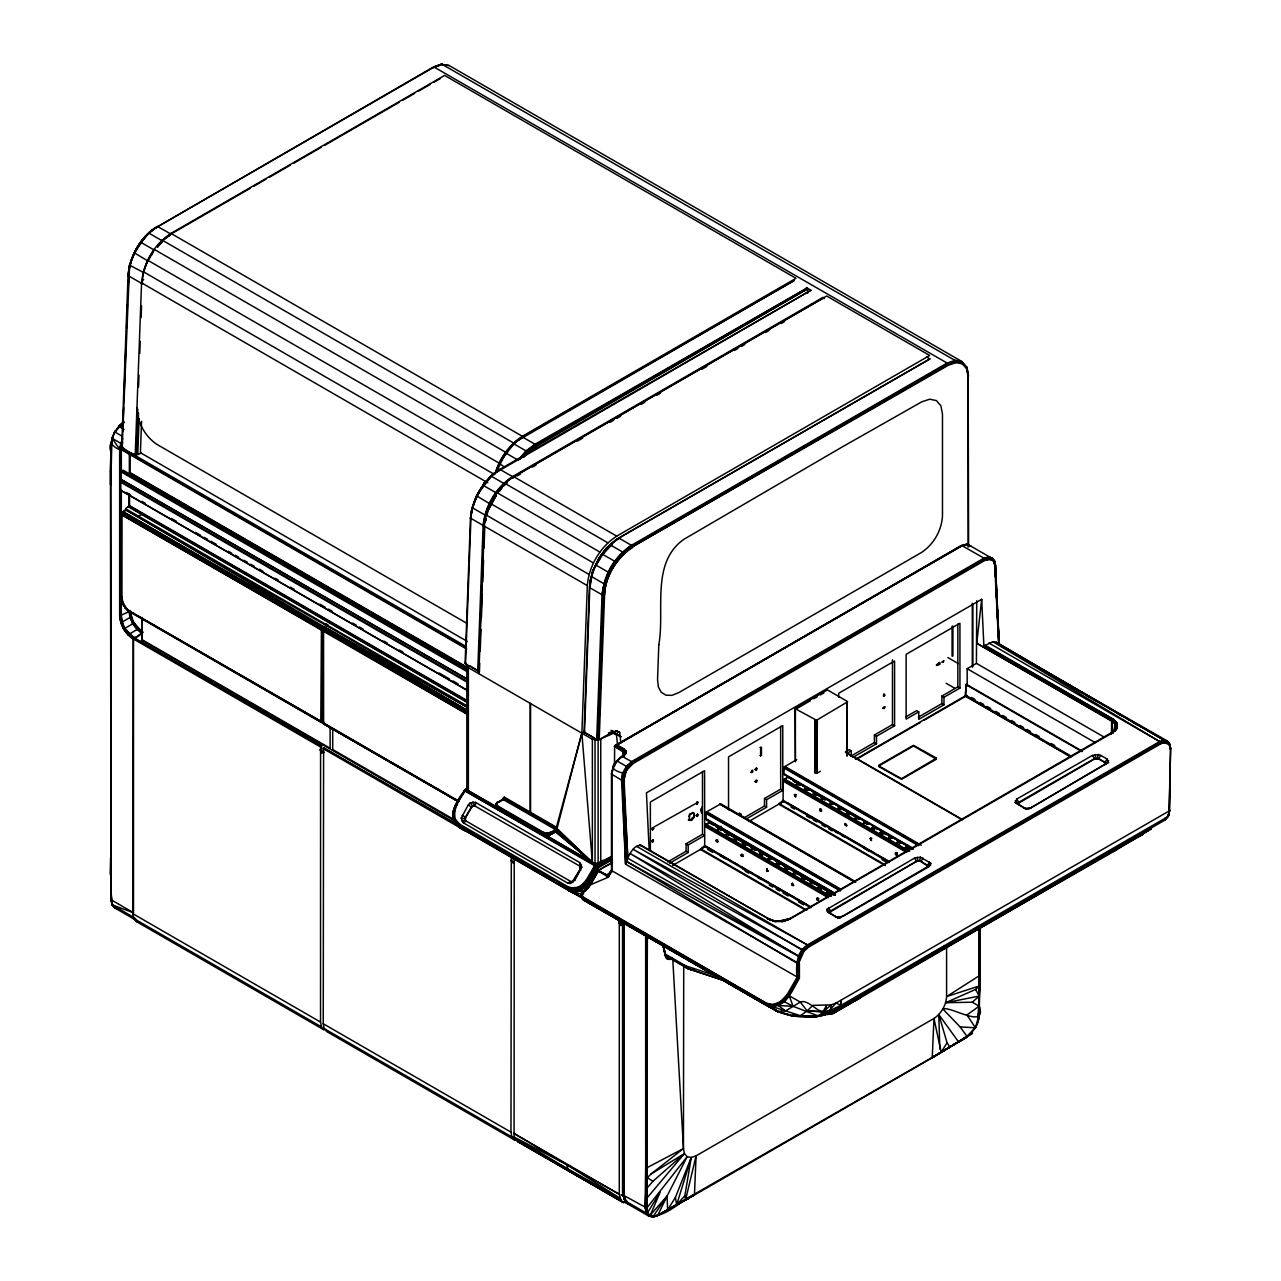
<?xml version="1.0" encoding="UTF-8"?>
<svg xmlns="http://www.w3.org/2000/svg" width="1281" height="1281" viewBox="0 0 1281 1281"><rect width="100%" height="100%" fill="white"/><g stroke="black" fill="none" stroke-linecap="round" stroke-linejoin="round"><path stroke-width="1.5" d="M111.927 439.767L110.742 484.971L110.79 450.736L112.007 438.022L114.698 431.921L121.663 435.94M110.839 448.59L112.264 437.878L110.983 443.85L110.47 471.68L110.967 899.662L112.168 904.898L114.938 908.053L137.195 920.943L134.457 917.788L112.168 904.898L110.855 891.464M122.656 438.486L119.645 449.343L119.645 615.825L130.166 611.213L133.224 622.31L138.028 628.923L142.88 632.013L133.512 639.379L133.496 912.777L112.168 904.898L111.271 899.951L110.807 459.895M134.041 613.663L129.141 611.533L125.122 607.802L121.167 597.715L121.151 513.537L125.554 509.87L467.597 707.08M142.767 632.574C136.122 627.962 130.614 619.572 130.694 611.389C128.276 621.029 140.702 627.242 141.631 633.23C131.046 646.104 120.574 625.336 121.327 615.825L121.327 490.959M121.327 471.152L121.327 449.343C113.545 450.464 108.196 435.124 111.079 451.472M466.124 709.754L123.456 511.92L121.951 512.08L121.871 601.205L125.122 607.802L129.141 611.533L321.611 722.516L323.308 721.956L324.621 723.621L323.613 723.797L457.717 801.298M141.214 452.433C137.003 459.11 120.43 447.806 122.207 445.452L122.368 441.481M467.565 706.167L125.538 508.701L128.901 505.835L128.997 493.633M129.029 506.571L129.221 493.874M129.349 452.785L129.349 472.209L466.572 666.905M129.557 506.395L129.557 494.53M133.72 918.477L321.435 1026.866L324.029 1029.908L136.314 921.519L133.72 918.477L132.808 913.673L133.16 637.794L321.499 745.798L321.771 753.1L323.757 752.251L320.314 750.266M142.223 618.803L142.223 639.779L330.114 748.264L330.114 727.288M321.435 1026.866L320.538 1022.062L320.57 746.999L321.499 745.798M467.229 707.368L324.301 626.905L321.787 626.425L321.611 722.516L127.347 609.964L122.976 604.376L121.711 596.402L122.496 600.261M121.711 596.402C120.51 602.246 124.481 607.402 128.917 610.701L323.452 722.756L322.348 721.459L322.7 626.425M517.268 1140.25L514.466 1139.962L326.751 1031.589L324.157 1028.547L323.244 1023.743L323.597 747.864L455.315 823.347M458.518 801.602L323.613 723.797L323.549 629.115L325.006 627.306L466.284 709.674M332.708 728.537L332.708 749.513L455.091 820.176M479.751 663.286L479.462 671.228L478.534 671.228L465.547 663.91L465.547 662.469M466.828 787.623L468.366 790.937L468.366 667.657L466.828 664.343L466.828 789.4L465.227 790.985C458.47 800.737 448.926 814.652 459.142 825.556L572.735 890.375L578.5 889.462L583.592 885.892L588.764 881.568L597.971 866.468L611.758 858.51M514.466 1139.962L511.872 1136.936L510.975 1132.132L511.311 856.252M433.042 67.717L441.016 64.37L449.167 65.523L961.983 361.594L967.011 367.359L968.148 376.662L966.643 368.8L962.351 363.868L961.983 361.594L955.162 360.265L947.123 363.067L631.453 545.322C614.992 556.21 602.919 575.025 602.855 595.057L597.49 739.906L584.504 732.604L584.504 731.147M619.299 919.534L619.283 1194.26L621.221 1200.889L626.665 1203.243L626.665 1200.393M885.251 865.652L778.848 804.228L783.075 800.273L783.251 780.273L787.911 776.846L867.541 822.978L866.629 824.019L867.541 822.978L864.867 821.281L863.042 823.811M838.11 917.917L828.455 912.664L826.902 909.35L914.618 858.062L920.366 857.165L930.791 863.202L929.253 866.516L843.09 916.267L837.342 917.148L838.11 917.917L834.684 916.267M847.189 732.764L847.189 754.717L847.029 731.499M847.638 701.78L816.541 720.274L795.069 708.601L827.43 689.915L847.189 701.331L847.189 755.646L847.189 716.816M936.395 759.185L936.091 757.904L913.497 745.334L878.926 765.173L878.606 766.47L901.504 779.328L936.395 759.185L913.497 745.974L878.606 766.118M936.395 758.208L901.504 778.704L878.606 765.846M967.171 685.879L967.171 668.714L976.426 663.382L976.746 600.805M979.741 927.172L979.212 1015.913L978.076 1021.854L979.613 982.415L979.469 927.844M979.533 928.101L979.212 1015.913L978.076 1021.854M1018.859 804.676C1013.607 800.849 1040.46 818.447 1015.225 802.402L1016.762 799.088L1092.421 755.406L1098.169 754.525L1100.827 755.406L1107.056 759.009L1108.593 762.323L1029.3 808.759L1105.727 763.812L1104.959 764.581M1015.225 800.625L1018.091 803.491L1094.518 759.041L1098.73 759.041L1105.727 762.932L1098.73 758.56L1094.518 758.56L1018.859 802.242L1018.091 804.388L1015.225 802.402M1105.727 762.932L1105.727 764.293L1108.593 762.323M649.179 850.392L646.441 792.843L981.678 599.3L976.73 643.27L1114.758 722.5L1116.087 728.04L1111.652 733.34L1115.495 729.481L1114.758 722.5L1111.828 720.354L984.144 646.425L984.577 645.72L992.807 641.685L996.218 642.213L1169.201 742.916L1170.594 748.825L1169.201 810.953L1168.064 816.525L1164.989 820.032L839.247 1008.083C828.679 1013.847 816.718 1019.068 804.452 1016.522M976.73 643.27L1111.652 721.171L1116.199 725.206L1117.112 727.576L1112.276 732.444L1117.224 728.297L1117.24 724.566L1115.687 721.667L984.577 645.72L1112.917 719.025L1117.224 723.333L1117.112 727.576L1115.335 730.426L789.688 918.685L782.851 921.535L772.779 920.511L767.239 918.589C774.413 921.92 783.139 922.544 790.137 918.429L785.221 920.511L775.149 921.519L767.239 918.589L775.149 921.519L782.851 921.535L789.512 919.326L1112.917 732.604L1117.224 728.297L1117.224 723.333L1112.917 719.025L985.137 645.24M649.579 1214.98L652.846 1216.87L658.178 1215.365L688.538 1198.311L685.591 1199.817L696.079 1155.83L691.244 1157.512L675.423 1197.399L676.656 1204.845L694.462 1194.741L658.466 1215.205L653.374 1216.95L648.73 1216.053L627.482 1203.788L624.744 1200.633L623.783 1195.621L623.431 922.304L623.479 1195.317L646.809 1208.015L646.745 935.082L646.809 1208.015L647.61 1212.643L650.124 1215.557C666.632 1217.623 680.035 1200.393 694.462 1194.741L696.079 1155.83L933.977 1018.459C941.279 1013.607 946.051 1005.329 946.595 996.586L946.595 946.947M685.591 1199.817L684.855 1195.749L691.244 1157.512L687.144 1156.727L684.406 1153.573L683.446 1148.545L683.718 964.769M816.541 720.274L816.413 773.404L817.006 720.787L817.006 773.212L820.32 771.29M614.464 766.166L614.656 745.83L961.615 545.434L983.952 558.148L992.086 558.18L994.488 560.822L998.716 644.567L995.449 564.937L993.319 559.108L989.284 556.771L983.952 558.148L631.565 761.603L626.377 766.31L622.71 773.067L621.573 780.113L625.56 864.195L798.623 963.376L804.036 951.191L808.663 947.091L1160.874 743.749L1165.646 741.603L1169.265 743.685L1170.594 748.825L1169.201 742.916L992.807 641.685L1159.625 741.555L1160.874 743.749M1115.495 730.987L1115.495 725.03L1115.367 730.955M110.967 450.368L111.271 443.546L111.015 448.222M110.807 887.541L110.694 857.902L110.47 874.17L110.726 858.862M675.423 1197.399L667.641 1209.84L658.594 1214.804L653.983 1216.31L649.307 1216.149L646.649 1213.059L647.321 935.851L646.825 1167.696L645.16 1207.967L646.024 1212.931L648.73 1216.053L653.374 1216.95L657.777 1215.253L932.36 1057.353C971.142 1034.76 998.988 1016.682 932.232 1057.754L688.201 1198.664M127.043 474.819L130.054 473.057L130.15 453.522M817.006 773.212L817.342 720.018M847.189 702.773L846.853 755.982L846.853 703.557M979.26 1005.841C987.347 1030.516 950.806 1005.601 942.896 1009.028L960.11 1026.882L967.155 1036.617L931.928 1057.914L966.29 1037.082L975.449 1027.81L978.172 1021.614L979.757 981.951L979.677 927.444M979.308 998.091L979.437 928.805M466.732 649.067L121.247 449.599L120.974 447.293L466.46 646.745M1169.201 742.916L1170.594 748.296L1169.201 810.953L836.093 1003.007L825.701 1014.728C809.912 1018.571 792.987 1017.755 777.855 1011.622L586.522 901.824C574.849 897.116 586.762 890.071 590.461 884.803L608.299 877.213L608.011 874.25L612.286 871.56M855.42 759.329L965.089 696.015L966.354 684.262L1082.493 751.323M979.212 1015.913L979.741 975.097M110.454 484.682L110.614 471.312L110.742 484.971M620.805 742.788L619.748 732.62L616.289 731.003M978.108 1019.788L978.972 1009.46M979.308 984.432L979.437 974.793M463.322 822.818L466.3 821.153L465.163 820.032L465.419 817.214L471.456 806.966L473.826 805.365L475.363 805.813L475.411 802.354L470.271 802.803L468.189 805.044L461.192 818.159L463.322 822.818L567.563 883.009L570.077 883.522L574.801 880.303L581.798 867.189L579.669 862.529L475.411 802.354M579.669 862.529L580.197 869.767L574.16 879.999L570.077 883.522M645.672 935.386L645.688 1208.159L646.024 1212.931L649.307 1216.149L667.033 1196.134L687.144 1156.727L646.809 1208.015M647.353 1167.535L645.704 1167.503L645.16 1207.967L646.745 1201.69L647.353 1167.535L683.446 1148.545L672.733 958.572L669.322 959.501L666.6 958.524L662.565 944.385M1111.46 733.965L1111.652 721.171L1112.917 719.025M1169.745 773.708L1169.665 810.505L1168.608 815.661L1164.989 820.032M110.47 471.68L110.823 456.18M133.512 639.379C125.65 634.319 119.966 625.496 120.174 616.001L120.19 449.519L120.606 443.21L122.416 439.831M1169.665 810.505L1168.064 816.525L841.249 1005.217L818.527 1016.041L792.859 1016.265L777.599 1011.35L765.526 1004.832L765.574 1002.799L582.327 896.572L581.926 893.209L588.491 887.701L598.467 870.279L608.107 876.108L611.485 870.199L608.011 875.211L597.699 871.096L590.461 884.803L581.798 893.129L581.43 897.437L583.047 899.358L765.526 1004.832L777.855 1011.622L790.073 1014.792M471.696 833.819L459.591 827.622L459.687 824.195L453.106 817.07C452.545 806.614 459.479 796.846 465.627 789.176L542.68 833.226L548.268 834.091L556.739 829.576L581.862 733.18L587.322 585.609C589.004 565.818 600.004 546.955 616.721 536.147L929.67 355.461L826.677 296.007L513.729 476.676C497.028 487.501 486.027 506.363 484.346 526.155L478.886 673.726M459.687 824.195L568.14 886.804L568.043 890.231L581.878 897.308L573.264 892.345M121.743 446.445L128.068 275.063L129.605 264.831C134.921 249.779 143.008 234.695 157.307 226.385L170.965 234.087L250.468 188.179M122.72 431.553L123.617 407.71M124.049 395.797L124.93 371.954M125.298 362.027L126.178 338.2M126.547 328.256L127.427 304.43M127.876 292.5L129.605 264.831L122.207 446.909M135.242 454.435L141.551 282.861L487.757 482.745M136.042 454.707L137.74 408.991M138.54 387.15L138.988 375.221M139.789 353.364L140.237 341.435M141.118 317.592L141.551 305.679M136.971 454.707L138.508 412.978M137.772 454.435L139.085 418.679M141.567 421.321L140.414 452.705L467.229 641.397M465.083 663.462L470.447 518.1C472.465 507.516 474.707 496.019 481.816 487.228M465.547 663.91L470.912 519.061C470.511 507.356 475.908 496.692 482.008 487.02M477.733 670.956L483.097 526.107C484.778 506.331 495.779 487.453 512.496 476.644L823.123 297.304L824.211 298.665M478.534 671.228L483.898 526.379C484.266 506.283 496.98 488.509 512.496 476.644L513.585 478.005M480.199 651.389L480.999 629.563M481.432 617.666L482.313 593.856M482.761 581.958L483.561 560.133M484.01 548.22L484.81 526.411L470.447 518.1M584.04 732.14L589.404 586.778L592.847 570.429L589.868 587.755L602.054 594.784L604.568 594.848C605.433 575.425 616.273 557.187 632.542 546.683L948.212 364.428L956.026 361.706L962.639 363.003L967.059 368.079L968.596 376.198M584.504 732.604L589.852 586.362M596.69 739.633L602.054 594.784C604.168 574.945 615.585 557.107 631.453 545.322L632.702 547.499C616.209 557.395 605.833 576.242 603.767 595.089L598.419 739.906L592.366 739.249L468.366 667.657M932.232 1057.754L933.977 1018.459L941.167 1052.229L967.155 1036.617M321.787 629.82L121.775 514.834L121.951 512.08L321.419 627.066L323.324 630.22C327.952 626.601 324.205 629.291 320.939 629.82L121.775 514.834L122.608 512.656L123.456 511.92L321.419 627.066L320.939 721.555L323.308 721.956L323.308 722.932L458.294 801.314M931.527 1057.786L966.707 1037.194L975.449 1027.81L966.979 1014.968L979.148 1006.161L972.263 1002.206L945.634 1002.719L975.562 989.412L979.437 985.922L979.613 982.415M646.281 1180.538L647.305 1177.703L651.068 1173.988L684.406 1153.573L647.033 1197.943L646.281 1208.175L647.61 1212.643L646.024 1212.931L624.744 1200.633L623.783 1195.621L623.751 922.096L623.479 1195.317M497.284 803.747L497.172 802.707L503.049 799.312L504.314 797.134L530.158 812.058L528.893 814.236L502.632 799.2L495.619 804.26L495.779 806.982L497.284 808.471L498.005 806.117L543.4 832.314C547.804 834.251 554.721 831.721 556.434 827.222L581.862 733.18L583.96 731.963L594.48 738.032M323.533 722.804L137.467 615.649M646.745 1201.69L647.033 1197.943M913.305 849.143L783.828 774.397L784.404 766.839L796.734 759.601M616.225 730.778L619.748 732.62L616.673 730.843L612.478 731.979L599.22 739.633L604.568 594.848C604.904 576.45 616.465 559.877 630.156 548.172L948.388 365.245L955.946 362.619L955.738 360.858L441.657 64.05L433.683 66.82L156.666 227.281C140.125 237.337 129.749 256.488 128.068 275.575L142.367 283.822C142.191 271.492 147.187 260.011 154.088 249.971L141.054 242.445L150.117 231.573L157.931 226.561C140.638 237.065 129.829 255.928 128.532 276.023M589.772 582.551L589.868 587.755L589.772 582.551L592.847 570.429M125.554 509.87L121.359 513.265L320.987 628.875L323.565 626.601L321.419 627.066L323.773 629.628L323.324 631.197L466.332 713.757M550.125 832.314C553.008 834.956 546.603 837.454 547.996 833.034M470.896 517.684L471.968 507.868L470.447 518.613M112.007 438.022L110.79 450.736C107.268 449.055 120.622 416.789 112.2 438.342L119.645 449.343L122.207 441.224M640.772 845.556C633.23 844.339 627.674 857.357 625.56 864.195L622.374 780.337L626.377 766.31L989.284 556.771M143.296 271.716L494.706 474.594C499.318 459.206 508.653 444.971 522.36 436.277L795.997 278.297L444.587 75.403L170.949 233.398C154.056 244.335 142.928 263.502 141.567 283.549L142.735 279.514L143.648 279.61M470.912 519.061C472.193 498.982 483.001 480.119 500.295 469.599L512.496 476.644M590.413 582.807C592.975 565.017 603.207 546.987 619.251 538.276L631.453 545.322M663.414 946.947L666.6 958.524L670.187 959.197L672.333 957.483L667.945 959.005L665.111 955.834L663.334 945.554M1111.652 733.34L1115.495 729.481L1117.24 724.566M503.081 799.072L503.737 797.711L502.216 799.808L503.737 797.711L529.998 812.875M476.692 495.955L472.657 507.916C471.664 505.595 489.87 472.449 482.889 485.531L492.144 474.803L499.206 469.695L810.937 290.259L492.144 474.803L499.67 469.438L492.48 474.611L483.465 484.202L490.575 476.724M496.371 472.225L506.155 451.777L514.978 442.217L522.152 437.029L794.124 280.555L514.626 442.393M1165.358 817.774L1165.598 819.071L1168.608 815.661L1169.665 809.976M917.276 857.165L918.045 861.264L919.598 861.264L920.366 857.165M1098.169 754.525L1097.401 758.112M611.485 862.77L598.003 870.552L588.299 887.221L581.798 893.129L581.334 896.524L582.727 898.894L765.237 1004.352L800.433 1015.689L816.99 1016.49M121.727 447.421L122.512 443.562M504.314 797.134L502.328 799.376M543.4 832.314C540.902 837.39 558.612 833.595 555.169 829.415L529.325 814.476L530.574 812.298L530.574 703.573M624.407 756.767L624.648 752.027L615.2 745.366L616.994 744.934L624.135 749.065L626.137 751.066L626.137 753.372L616.561 761.17L613.183 767.031L611.485 773.548L611.485 870.52L608.299 877.213L598.467 871L590.461 884.803M688.858 820.224L690.011 814.588L693.165 812.762M689.45 820.561L693.758 816.75L693.758 813.099M688.297 819.904L691.596 820.464L694.318 817.07L694.318 813.435L692.605 812.442M701.476 812.939L700.899 808.984L702.068 813.291M833.787 893.465L706.039 819.712L706.215 812.09L720.787 803.86L855.452 881.6M835.372 894.779L709.514 822.114L705.319 824.724L704.694 826.357L828.247 897.693M751.467 772.603L752.636 770.554M751.21 772.443L752.379 770.409M750.89 772.267L752.956 771.738L752.075 770.233M586.522 901.824L765.526 1004.832L771.578 1006.594L777.679 1004.896L787.11 994.6L796.894 977.675C796.013 966.018 796.302 951.911 807.398 944.914L1159.625 741.555L1163.676 740.162L1167.119 740.866L1169.377 743.556L1170.594 748.296M939.694 662.565C941.999 666.136 934.249 664.15 936.875 665.544M936.619 665.399L939.117 663.958L939.437 662.421M323.276 748.68L568.043 890.231C583.175 896.972 592.799 878.75 598.243 867.845L597.202 865.139L465.627 789.176L455.892 804.836L454.659 810.681C448.382 817.967 458.95 829.976 467.517 831.545M608.107 876.108L610.284 873.258L607.402 875.243L608.299 877.213L611.485 870.52L799.408 978.284L799.408 963.12M483.097 526.107C486.268 506.828 495.555 487.004 513.121 477.205L823.747 297.865M484.266 522.088L485.179 522.168L486.059 518.709M486.94 515.234L488.253 510.046L496.355 495.026M598.819 558.484L592.895 570.669L589.772 582.999C594.016 565.161 602.727 547.579 619.251 538.276L615.793 539.861L606.602 547.852L598.659 558.42L615.793 539.861L929.894 358.936L926.451 356.951M602.054 594.784C605.224 575.505 614.512 555.682 632.077 545.882L947.748 363.628L955.738 360.858L962.495 362.171M1170.129 749.273L1169.473 745.51L1165.646 741.603L1160.714 742.916L808.487 946.275C797.647 953.096 797.903 966.963 798.623 978.236C792.122 989.044 786.134 1005.505 771.162 1005.953L765.253 1003.615L582.727 898.141L581.334 895.099L581.43 897.437M499.206 469.695L493.393 474.594M459.591 827.622L455.219 823.411C448.27 811.514 460.167 799.84 464.859 789.624M556.018 831.353L550.125 834.748L557.267 831.113L592.366 862.529L598.115 863.426L610.861 856.717M718.129 841.601C714.91 842.85 715.791 837.774 717.792 841.793M717.44 842.001L716.223 839.888M740.994 855.084C746.102 852.554 740.034 859.679 741.795 854.235M742.66 856.557L741.443 854.443M768.248 870.92C764.325 872.137 768.552 867.077 766.662 869.014M767.111 871.192L767.015 868.806M767.879 871.128L767.111 869.126M794.973 794.412L795.501 796.926L794.284 794.812L796.19 794.748L794.62 794.62M795.837 796.734L795.501 795.149M793.788 885.283L791.882 885.363L792.571 883.169M793.467 885.475L792.234 883.362M793.099 885.683L791.882 883.57M821.745 810.905L819.84 810.969L820.513 808.791M821.409 811.097L820.192 808.984M821.057 811.305L819.84 809.192M816.654 898.766C821.762 896.252 815.693 903.361 817.454 897.917M818.319 900.239L817.102 898.125M846.277 825.861C848.727 824.307 843.442 826.661 845.06 823.747M846.629 825.653L845.412 823.539M870.632 838.094L871.176 840.608L869.943 838.495L871.849 838.431L870.279 838.302M871.496 840.416L871.176 838.831M983.952 558.148L985.025 559.445L988.852 558.66L994.488 560.822L995.577 576.498L994.985 564.521L993.319 559.108L967.491 544.201L960.974 546.33L964.065 545.514M897.405 854.587C894.09 856.957 895.259 850.008 897.405 853.562L896.716 854.987M897.068 854.779L895.851 852.666M1114.758 722.5L1115.687 721.667L984.144 646.425L1112.292 719.57M581.798 893.129L586.17 889.526M150.742 256.472L147.619 260.844L143.312 272.405L129.637 265.183M572.719 882.545L572.831 880.944L567.563 883.009M829.896 1014.44L831.641 1010.901L836.317 1010.341L859.855 998.075L1151.379 828.743L836.317 1010.341C836.109 1015.721 820.432 1013.591 827.622 1014.472L833.162 1013.399L859.855 998.075L833.162 1013.399L824.836 1014.088M495.619 806.021C501.319 813.435 492.08 802.146 498.005 806.117M556.883 831.065L556.434 832.57L592.366 862.529L592.366 739.249M688.538 1198.311L676.656 1204.845L691.244 1157.512M485.179 522.168L486.236 518.837M631.565 761.603L626.201 770.57L624.087 780.017L622.374 780.337L621.573 780.113L622.71 773.067C606.97 768.776 613.423 763.844 621.813 756.174L631.565 761.603L632.814 763.7L626.201 770.57L623.287 780.305L626.569 861.473L796.894 963.12M496.259 472.065C499.782 457.301 510.334 445.388 522.792 437.205L534.978 444.251L536.243 446.429L525.29 455.251M572.831 880.944L579.909 869.591L579.604 865.988L473.826 805.365M545.53 833.034L545.386 835.66L542.568 833.771M130.198 263.966C133.768 250.82 141.118 238.346 152.439 230.484M456.757 805.317C451.985 806.854 452.705 818.799 455.219 823.411L459.11 826.805L586.378 900.527M581.366 864.435L580.165 866.757M122.512 442.185L120.798 449.519L120.782 616.001C122.079 624.295 126.227 633.583 133.929 637.666L321.707 746.086M496.452 470.495L498.421 465.179M130.278 264.879C133.064 252.405 142.88 240.284 149.765 231.749M583.047 897.292L582.727 898.894L765.253 1003.615C781.826 1008.387 791.93 990.389 797.695 978.027C796.862 966.466 797.006 952.423 808.039 945.474L1163.676 740.162L996.218 642.213M652.766 827.686L653.694 828.535L652.605 829.912L652.029 828.118L697.937 802.274L697.2 804.164L696.624 802.37L697.937 802.274M652.605 829.912L652.605 828.439M652.029 829.592L653.694 828.535M651.661 841.201L653.326 840.144L653.326 841.617L651.661 841.201L652.605 842.049M652.237 841.521L653.326 840.144M652.029 841.713L652.766 839.824M697.2 804.164L696.624 802.37M696.624 803.827L697.36 801.938M696.256 815.453L697.937 814.396L697.937 815.869L696.256 815.453L697.2 816.301M696.832 815.773L697.937 814.396M696.624 815.965L697.36 814.076M805.141 909.926L700.451 849.495L704.694 845.524L704.582 770.714L650.364 802.018L650.364 851.112M755.101 769.337L756.783 768.296L756.783 769.769L755.101 769.337L756.046 770.185M755.678 769.673L756.783 768.296M755.47 769.865L756.206 767.96M755.101 781.474L756.783 780.433L756.783 781.89L755.101 781.474L756.046 782.323M755.678 781.794L756.783 780.433M755.47 781.986L756.206 780.097M1115.495 729.481L1116.087 728.04M122.319 443.066L120.542 445.852M833.162 1013.399L836.317 1010.341L1115.319 850.584L1118.954 847.157M492.08 502.841L496.42 495.363M323.324 631.197L325.822 628.234M650.124 1215.557L660.147 1192.179L647.61 1212.643M455.892 804.836L453.298 810.841L454.483 816.141L453.106 817.07L455.123 822.466L459.11 826.805M667.641 1209.84L667.033 1196.134L657.777 1215.253M151.782 254.999L154.088 249.971M603.047 860.224L595.121 865.107L587.467 880.8L579.3 890.615L573.568 891.848L567.547 889.43L572.735 890.375L582.519 884.498L587.467 880.8L596.001 865.94L610.989 857.165M717.392 830.232L719.217 827.702L721.892 829.415L717.392 829.896M718.849 829.223L719.217 827.702M725.799 835.084L727.624 832.554L730.298 834.267L725.799 834.748M727.256 834.075L727.624 832.554M734.205 839.952L736.031 837.422L738.705 839.119L734.205 839.599M735.662 838.927L736.031 837.422M707.144 824.275L709.514 822.898L712.748 824.772L709.514 822.114L747.111 843.971L742.996 845.62L744.437 842.274L747.111 844.755L724.854 831.801M744.069 843.779L744.437 842.274M751.018 849.655L752.844 847.125L755.518 848.823L754.605 849.863L755.518 848.823M752.475 848.63L752.844 847.125M759.425 854.507L761.25 851.977L763.924 853.674L761.923 855.34L763.924 853.674L709.514 822.114L721.892 829.415M760.882 853.482L761.25 851.977M795.789 784.981L797.615 782.451L800.289 784.148L795.789 784.629M797.246 783.956L797.615 782.451M767.831 859.359L769.657 856.829L772.331 858.526L767.831 859.007M769.289 858.334L769.657 856.829M804.196 789.833L806.021 787.303L808.695 789.801L805.493 787.927M805.653 788.808L806.021 787.303M776.238 864.211L778.063 861.681L780.737 863.378L725.094 831.929M777.695 863.186L778.063 861.681M812.602 794.684L814.428 792.154L817.102 793.852L816.189 794.893L817.102 793.852L787.911 776.846L783.764 780.705M814.059 793.66L814.428 792.154M784.645 869.062L786.47 866.532L789.144 868.246L788.231 869.271L789.144 868.246L709.514 822.114L730.298 834.267M786.102 868.054L786.47 866.532M821.009 799.536L822.834 797.006L825.508 798.704L824.596 799.744L825.508 798.704L787.911 776.846L800.289 784.148M822.466 798.511L822.834 797.006M794.508 872.105L793.051 874.363L794.877 871.384L835.068 894.666M794.508 872.905L794.877 871.384M829.415 804.388L831.241 801.858L833.915 803.571L829.415 804.052M830.873 803.379L831.241 801.858M801.458 878.766L803.283 876.236L797.551 873.098L794.877 874.186L793.051 873.13M802.915 877.757L803.283 876.236L834.908 894.602M837.822 809.24L839.647 806.71L842.322 809.208L838.927 807.238M839.279 808.231L839.647 806.71M811.337 882.609L811.69 881.104L809.864 883.634M846.229 814.092L848.054 811.562L850.728 814.059M847.686 813.083L848.054 811.562M818.271 888.486L820.096 885.956L814.364 882.801L809.864 883.282M819.744 887.461L820.096 885.956L834.62 894.49L831.177 892.505L827.078 893.369L828.503 890.807L828.15 892.313L827.078 892.152M854.635 818.959L856.461 816.429L859.135 818.127L854.635 818.607M856.092 817.935L856.461 816.429M864.499 822.786L864.867 821.281M871.448 828.663L873.274 826.133L911.752 848.422M872.905 827.638L873.274 826.133M879.855 833.515L881.68 830.985L875.948 827.83L871.448 828.311M881.312 832.49L881.68 830.985L911.464 848.31M889.719 837.342L890.087 835.836L888.261 838.366M898.125 842.193L898.493 840.688L896.668 843.218M905.075 848.07L906.9 845.54L901.167 842.386L896.668 842.866M557.267 831.113L555.169 831.833L557.267 831.113L556.434 827.222L530.574 812.298M978.172 1021.614C974.569 1030.901 966.354 1038.667 958.54 1041.853L938.797 1014.552L939.822 1049.075M592.895 570.669L606.602 547.852M323.324 630.7L325.838 628.763M491.408 504.442L488.253 510.046L487.388 509.758M467.245 690.427L120.03 489.966L120.366 481.048L467.581 681.508M834.363 1010.341L832.73 1013.191L831.641 1010.901M466.524 678.866L121.038 479.398L120.958 471.808L123.104 470.175L466.876 668.634M133.512 638.05L133.096 639.123L123.584 629.083L119.645 615.825C120.206 625.112 126.05 633.679 133.624 638.819M514.225 857.405L514.081 1136.984L517.828 1141.675L623.543 1202.715L515.506 1139.85L619.796 1198.023L566.458 1164.509L513.569 1133.221L619.283 1194.26L566.458 1164.509L514.081 1136.984L621.221 1200.889L517.828 1141.675L520.951 1142.22M530.414 813.131L556.258 828.054C556.018 831.593 546.987 835.164 542.984 832.698L497.588 806.486L496.195 803.507L496.772 804.884M612.862 767.319L616.657 760.754L626.377 766.31M967.491 544.201L962.239 545.61L616.017 745.046L624.135 749.065L622.87 751.242L622.87 757.215M608.011 875.211L611.95 870.039M608.299 877.213L611.95 870.888L611.95 774.541C612.606 766.63 617.154 759.233 624.135 755.374M691.596 813.195L689.45 814.252L688.858 816.589M701.476 809.304L702.068 806.982M705.367 825.957L705.943 824.964M936.875 664.551L939.261 662.677M581.622 896.892L765.574 1002.799L771.082 1004.416L771.578 1006.594C787.126 1006.434 792.587 989.172 799.408 978.284M930.791 863.202L927.924 866.068L920.927 861.697L923.025 858.062M929.253 861.649C927.588 870.391 921.904 857.95 916.716 861.216L830.552 910.967L830.552 913.881L829.784 912.616M1100.827 755.406L1098.73 758.56M1107.056 759.009L1104.959 762.163M519.253 458.822L526.123 450.928L534.978 444.251L806.934 288.145L807.398 288.946L536.066 445.596L529.005 450.704L523.929 457.221M966.643 368.8L966.547 366.83L968.148 375.205L968.148 547.147M581.094 895.339L583.351 891.432M581.878 897.308L568.043 890.231L573.264 891.576L578.5 889.462L586.218 880.063L594.688 865.732L597.971 866.468M596.706 563.944L600.405 557.715M632.622 762.9C627.946 767.255 623.703 773.388 624.087 780.017L627.802 858.27L800.657 957.051M489.15 503.417L476.58 495.795L492.48 474.611M504.009 466.62L499.078 463.402L514.978 442.217M941.167 1052.229L947.059 1042.75L938.797 1014.552M667.033 1196.134L652.846 1216.87M149.076 233.238L162.111 240.764L157.531 247.329M147.619 260.844L134.217 252.741L141.054 242.445M499.814 490.751L502.024 487.485L501.367 486.828M835.42 1008.579L837.085 1009.044L840.496 1005.137L841.121 1000.381L841.249 1005.217L839.247 1008.083L840.496 1005.137L836.093 1003.007L831.177 1004.864L818.527 1016.041L793.051 1006.322L784.436 1001.742L788.648 995.497M320.987 628.875L325.534 627.738L126.387 510.094L123.456 511.92M965.602 545.098L966.082 544.377L969.701 546.475M608.923 874.667L610.445 872.633M627.802 858.27L623.126 775.229L624.295 775.421L625.176 770.009L632.173 762.131L984.577 558.676L988.628 557.475L988.852 558.66L993.48 561.11L994.985 565.882L994.296 561.799L992.086 558.18L985.217 560.245L632.814 763.7L622.71 773.067M456.244 820.897L455.123 822.466L459.142 825.556M787.863 995.033L783.572 1001.005L778.224 1005.505L777.119 1003.423L771.162 1005.953L765.237 1004.352M114.858 432.017C120.974 423.114 131.783 413.235 114.97 432.081L118.637 426.541L123.488 422.57M498.613 492L502.024 487.485M806.934 288.145L535.602 444.795L526.123 450.928L519.606 459.543L534.978 444.251M598.659 558.42L612.35 543.272M873.946 829.496L875.003 828.086L873.946 828.695M899.166 844.051L901.167 842.386L900.255 843.426M907.572 848.903L909.574 847.253L907.572 848.903L909.574 847.253L906.9 845.54L906.532 847.061M884.354 832.682L880.239 834.347L879.855 832.714L881.312 831.705M556.018 830.857L557.267 829.656L592.366 862.529L581.862 733.18M466.38 713.613L323.565 630.364L324.621 628.507M883.618 694.286L883.554 696.256L884.835 695.519L883.618 694.286L884.835 694.67M883.554 696.256L884.258 694.35M883.554 708.393L884.835 706.808L884.194 708.457L882.993 708.073L884.194 708.457M883.618 708.121L884.835 706.808M942.4 662.277L943.681 660.692L943.04 662.341L941.839 661.957M943.681 660.692L943.04 662.341M608.539 875.019L609.628 873.658M169.172 236.152L170.965 234.087L163.584 239.643M157.531 246.016L162.111 240.764M602.262 554.609L612.174 544.425M647.209 1187.855L652.926 1181.29L684.406 1153.573M321.499 722.404L322.348 721.459M555.906 831.769L556.466 831.145L555.81 831.673L592.366 862.529L556.787 828.295M676.656 1204.845L684.855 1195.749M525.29 454.739L529.005 450.704L536.243 446.429L807.398 288.946M138.028 628.923L127.94 634.976M117.628 908.581L114.938 908.053L111.975 904.322L111.063 891.256M598.003 870.552L612.478 862.721M581.798 867.189L580.389 868.15M495.619 804.74C500.214 796.59 493.393 809.96 496.772 805.893M718.849 828.423L717.392 830.68M727.256 833.274L726.183 835.132M735.662 838.126L734.205 839.151L734.589 840.768L735.262 840.208M797.246 783.171L796.174 785.013M742.612 845.236L744.069 842.994M805.653 788.023C802.13 789.224 805.813 792.539 807.783 790.041L808.695 789L787.911 776.846L842.322 808.423L837.822 808.903M752.475 847.846L751.018 850.088M814.059 792.875L812.987 794.716L816.189 794.108M760.882 852.698L759.425 854.955M822.466 797.727L821.009 799.985M769.289 857.549L768.216 859.391M830.873 802.579L829.8 804.436M777.695 862.401C774.172 863.602 777.871 866.917 779.825 864.419L780.737 863.378M839.279 807.43L837.822 808.455L838.206 810.072L838.879 809.512M786.102 867.253L784.645 868.278L785.029 869.895L787.142 869.895L788.231 868.486M847.686 812.282C844.163 813.483 847.846 816.798 849.815 814.3L850.728 813.275M856.092 817.15L854.635 819.392M802.915 876.957L801.458 879.214M864.499 822.002L863.042 824.243M811.337 881.824L810.265 883.666M872.905 826.853L871.833 828.695M819.744 886.676C816.205 887.877 819.904 891.176 821.858 888.694L822.77 887.653L833.066 894.362M889.719 836.557L888.646 838.398L892.761 837.534M898.125 841.409L896.668 843.667M910.038 848.246L906.548 846.245L905.075 848.518M927.924 866.468L839.647 917.917L840.416 917.148M930.791 864.979L927.156 867.237M626.617 1203.067L623.783 1194.645L623.831 1198.552L626.617 1203.067L629.9 1203.788M1027.97 809.192L1028.739 808.423L1025.649 808.423L1026.417 809.192M1105.727 763.412L1108.593 760.546M157.531 246.544L162.511 241.949M787.11 994.6L800.257 1002.062L807.19 1010.869L812.762 1005.393L831.177 1004.864L830.584 1010.085L823.315 1011.974L807.19 1010.869L800.433 1015.689M128.532 274.63L128.068 275.575M118.637 426.845C132.92 416.693 110.07 429.615 122.8 426.813M323.469 627.658L324.301 626.905M598.467 871L599.092 870.44L597.699 871.096M783.107 801.57L778.848 804.228M972.263 1002.206L979.325 996.058L979.757 975.433L946.595 996.586L979.437 985.922M503.321 486.332L507.26 482.905M958.54 1041.853L971.59 1033.062M123.905 422.682L119.005 426.541L124.065 429.455M651.068 1173.988L683.446 1148.545M615.168 541.142L618.163 538.372L929.894 358.936M496.195 803.507L496.195 807.27M323.773 629.628L324.621 629.051L466.22 709.994M961.294 1040.508L967.027 1037.018M163.52 239.835L167.763 237.065M120.03 489.966L121.231 489.454M590.925 903.697L595.297 905.667M966.29 1037.082L932.36 1057.353M771.578 1006.594L777.599 1011.35L785.573 1010.917L800.257 1002.062C809.896 997.867 823.747 1021.982 826.469 1005.745L822.962 1011.622L807.19 1010.869M121.247 449.599L122.512 448.814M1115.319 850.584L1151.379 828.743M836.317 1010.341L911.848 965.442M915.275 963.408L920.431 960.35M923.857 958.3L935.883 951.159M939.309 949.125L944.465 946.067M961.15 545.706L614.464 746.391L624.407 752.78L626.137 751.066M156.666 227.281L434.307 66.996L442.345 64.194M253.91 186.193L266.016 179.196M269.474 177.21L290.211 165.233M293.669 163.231L321.323 147.267M324.782 145.281L399.08 102.368M402.538 100.382L414.644 93.385M418.102 91.399L430.192 84.418M433.651 82.416L440.568 78.429M137.804 516.675L142.271 514.097M133.784 637.41L123.985 627.594L122.287 621.958L129.973 617.522L129.541 611.213M125.01 628.266L132.712 623.815L128.917 610.701M139.437 642.197L142.271 640.564L455.812 821.585M517.028 476.004L520.486 474.018M532.56 467.037L536.018 465.051M577.443 441.128L582.615 438.15M610.22 422.202L613.679 420.216M617.122 418.214L620.58 416.229M641.285 404.268L644.743 402.282M656.817 395.301L660.275 393.315M701.684 369.392L706.872 366.414M734.477 350.466L737.936 348.48M741.379 346.478L744.837 344.493M765.542 332.532L768.984 330.546M781.074 323.565L784.516 321.579M324.701 624.584L326.031 623.831L328.128 625.032L326.815 625.801M598.115 863.426L598.115 740.146L613.391 733.276M498.853 802.226L502.216 800.289M962.239 545.61L614.464 746.391L623.046 750.426L615.2 745.366L625.272 751.387L625.272 753.436L622.87 756.11L626.137 753.372M528.893 814.236L530.574 813.755L529.325 814.476M810.409 700.707L795.389 709.386L795.389 761.811L795.069 708.601M813.739 698.785L817.086 696.864M820.416 694.926L823.763 693.005M760.049 747.367L761.458 747.207L761.458 755.454L760.049 755.614M612.046 859.887L598.243 867.845L595.121 865.107L464.587 790.665M669.691 863.186L688.185 852.505L686.088 851.289L686.088 843.763L702.484 834.299L702.484 771.466M746.407 818.879L766.582 807.238L764.485 806.021L764.485 798.495L780.673 789.16L780.657 726.327M846.036 751.419L849.175 749.593L851.289 750.81L851.289 756.447M852.97 757.359L876.508 743.765L874.411 742.548L874.411 735.022L892.473 724.598L892.473 659.795M905.619 717.008L916.652 710.635L918.749 711.852L918.749 719.378L943.969 704.806L943.969 697.28L941.871 696.079L957.836 686.856L957.836 624.023M688.185 852.505L688.185 844.98L704.582 835.516L702.484 834.299M766.582 807.238L766.582 799.712L782.771 790.361L782.771 725.574L728.537 756.879L728.537 809.896M846.549 753.532L851.289 750.81M876.508 743.765L876.508 736.239L894.586 725.799L894.57 661.012L838.671 693.293L838.671 697.216M918.749 711.852L906.131 719.137L906.131 654.335L959.933 623.271L959.949 688.057L943.969 697.28M667.593 861.969L686.088 851.289M744.309 817.662L764.485 806.021M850.872 756.142L874.411 742.548M918.333 717.184L941.871 703.589L941.871 696.079M672.701 865.428L705.607 846.421M716.671 840L717.792 840L717.44 840.96M748.905 821.425L783.556 801.426M804.34 789.416L807.815 787.415M856.316 759.409L920.527 722.372M923.873 720.418L967.171 695.407M700.451 849.495L705.191 845.988L715.487 851.945M820.288 809.304L821.409 809.304L821.057 810.265M741.107 855.66L741.683 854.683M741.443 856.236L743.012 856.348M792.331 883.682L792.779 884.082M895.499 852.874L896.636 852.602M816.782 899.358L817.342 898.365M895.947 852.986L897.068 852.986M817.102 899.919L818.687 900.031M916.716 861.216L829.784 912.216L826.902 909.35M883.41 833.739L882.353 834.347L883.442 832.938M658.178 1215.365L693.629 1195.173M797.615 783.235L800.289 784.933L798.271 785.013M804.196 789.48L807.783 789.24M821.009 799.184L824.596 798.96M742.612 844.003L743.669 845.06L746.199 844.211M754.605 849.063L751.018 849.303M839.647 809.512L841.409 809.448M846.229 813.755L849.815 813.515M776.238 863.858L779.825 863.634M863.042 823.459L866.629 823.219M803.956 878.814L805.957 877.949L803.956 879.599L801.458 878.43M807.398 879.519L814.364 883.586L812.362 883.666M818.271 888.133L821.858 887.893M1115.783 849.447L1142.764 834.604L1139.049 835.756M623.607 1196.79L622.534 1192.387L622.55 925.218L620.628 925.587L620.596 920.318M129.013 611.389L129.973 617.522L133.224 622.31M441.016 64.37L449.167 65.523M738.176 988.34L777.855 1011.622L583.047 899.358L777.599 1011.35M434.932 67.06L440.6 65.091M586.154 890.247L583.255 891.752M819.2 1015.176L812.843 1017.322L818.527 1016.041M550.974 834.267L545.226 835.148L542.568 834.267L497.172 808.055M812.602 795.133L814.428 795.741L815.084 794.716M855.019 819.776L857.117 818.991M761.923 854.539L759.425 854.155M879.855 833.162L882.353 833.547M784.645 868.726L787.142 869.11M888.261 838.815L890.087 839.423L890.759 838.398M907.572 848.118L905.075 847.734M1031.397 807.542L1026.417 808.711L1022.991 807.542M827.078 893.369L828.503 894.378L829.175 893.369M790.777 918.589L783.315 921.087L774.701 921.087M839.647 917.917L840.977 916.988M784.853 774.397L783.828 774.397M663.062 945.106L665.127 954.633L667.945 959.005L670.187 959.197L666.248 957.772L662.837 943.905M719.217 828.503L721.892 830.2L720.979 830.44L720.947 826.229M856.461 817.214L859.135 818.911L858.222 818.367M875.948 828.631L873.274 826.918M834.604 895.243L830.264 892.745M961.615 545.434L966.787 544.057L971.35 546.427M608.491 732.812L611.293 732.059L616.465 735.054L617.586 745.222M543.4 834.748L545.386 835.66M1160.25 742.115L1167.119 740.866L1031.701 663.43M694.174 968.916L690.923 969.717L687.977 968.644L664.503 955.274M945.634 1002.719L979.325 996.058L975.562 989.412M461.624 820.913L465.451 820.208L465.708 817.39L471.76 807.158L474.114 805.541L472.913 801.826M503.161 798.639L503.465 800.049M608.011 874.25L609.18 873.354M613.183 767.031L611.485 774.092L621.573 780.113M1160.714 742.916L1169.265 743.685M822.45 1014.952L825.701 1014.728M582.663 894.57L573.568 891.848L579.06 896.06L582.679 895.867M125.122 607.802L130.598 611.661L127.796 610.589L121.583 600.693M567.595 888.181L577.795 887.349L579.3 890.615L583.64 893.754M545.274 835.548L548.268 835.548M838.11 917.436L839.647 917.436M792.859 1016.265L791.818 1015.257L797.551 1015.385M585.401 891.144L579.636 890.887L589.772 882.177L586.218 880.063M960.11 1026.882L975.449 1027.81L978.892 1015.241M664.887 953.865L685.639 965.794L687.977 968.644L728.649 982.207M665.127 954.633L666.376 957.035L668.89 957.916M121.038 479.398L467.069 678.914M624.744 1200.633L627.482 1203.788L630.188 1204.028M670.043 958.364L666.376 957.035M603.223 590.765L604.136 590.845M136.314 921.519L139.101 921.792M791.818 1015.257L797.23 1015.801M594.336 905.539L595.153 906.003M557.267 829.656L529.95 813.931M461.192 818.159L464.939 818.655M322.7 722.052L323.565 722.212L321.771 722.036M955.946 362.619L962.351 363.868M627.482 1203.788L630.204 1204.316M830.184 1013.415L827.606 1012.903L827.622 1014.472M433.683 66.82L947.123 363.067L948.388 365.245M568.14 886.804L572.735 888.149L573.264 891.576C587.339 891.88 591.117 876.028 596.001 865.94L595.617 864.595M464.571 829.96L468.093 831.097M579.06 896.06L584.328 897.757M606.345 578.436L607.21 578.724M717.776 976.442L685.639 965.794L686.312 967.876L688.65 968.676L666.841 956.09M687.977 968.644L725.687 981.134M111.239 899.022L111.975 904.322L114.666 907.396L117.548 908.357M323.308 722.436L323.613 723.797L449.007 795.629M767.863 918.429L773.18 920.511M640.084 844.659L768.312 918.685L775.149 921.519M323.613 723.797L458.294 801.458M555.906 830.312L556.883 830.136M580.837 870.071L579.909 869.591M574.801 880.303L573.856 879.823M586.618 900.671L581.878 898.205L588.299 901.888M808.663 947.091L807.398 944.914L633.086 849.303L804.036 951.191M798.992 874.667L805.957 878.734M817.23 885.171L827.078 890.807M530.926 1148.224L570.814 1172.243L614.448 1196.47M617.938 1198.408L621.429 1200.345L618.002 1198.247M802.146 949.573L629.98 853.45L798.303 956.234L626.569 861.473L622.374 780.337M621.365 1194.917L624.808 1196.854L621.381 1194.869M612.174 731.835L620.885 736.799L611.918 730.426M464.363 790.489L594.688 865.732M1028.243 661.444L1016.089 654.495L1019.404 656.561M429.247 685.319L467.325 707.096M881.056 831.561L886.18 834.507M889.478 836.429L893.001 838.431M898.013 841.329L901.52 843.33M897.901 841.281L901.312 843.25M906.324 846.149L911.592 849.143L905.907 845.764M799.264 874.859L833.355 894.474M467.165 711.66L324.093 629.387L466.652 712.54M452.449 797.615L457.621 800.593M583.047 899.358L593.872 905.555M806.309 287.584L810.937 290.259M988.964 643.03L1159.625 741.555M976.426 663.382L1104.43 737.28M947.876 657.569L958.188 663.526M967.171 668.714L1095.239 742.644M965.81 684.582L1081.949 751.627M957.836 686.856L959.949 688.057M170.949 233.398L522.36 436.277M971.558 697.456L975.017 699.458M980.221 702.468L983.68 704.47M987.155 706.471L990.613 708.473M995.817 711.467L999.292 713.469M1002.751 715.471L1006.226 717.472M1011.414 720.482L1014.888 722.484M1020.092 725.478L1023.551 727.48M1027.026 729.481L1030.484 731.483M1035.688 734.493L1039.147 736.495M1051.285 743.492L1054.759 745.494M946.163 683.269L954.761 688.233M965.714 695.247L1071.444 756.286M1012.518 723.108L965.714 696.079L966.354 684.262M1015.993 725.11L1021.181 728.104M1024.656 730.106L1036.793 737.119M1040.252 739.121L1043.727 741.123M1047.185 743.124L1061.052 751.13M1064.527 753.132L1067.986 755.133M965.089 696.015L1070.82 757.055M162.095 240.075L513.505 442.954M513.937 443.883L526.123 450.928M941.871 703.589L943.969 704.806M154.072 249.283L505.483 452.161M505.915 453.09L518.1 460.135M147.603 260.171L499.014 463.049M513.729 476.676L616.721 536.147M504.89 483.369L607.867 542.824M491.456 476.292L503.641 483.321M610.413 544.969L622.598 551.999M884.194 706.76L883.554 707.544M496.852 492.577L599.844 552.031M483.417 485.499L495.619 492.528M602.374 554.177L614.576 561.206M892.473 724.598L894.586 725.799M490.399 503.449L593.375 562.903M595.921 565.049L608.107 572.095M874.411 735.022L876.508 736.239M486.091 514.994L589.068 574.464M472.657 507.916L484.842 514.962M591.614 576.594L603.799 583.64M484.346 526.155L587.322 585.609M845.412 751.995L962.447 819.568M846.293 752.924L961.967 819.712M784.853 766.47L921.231 845.22M784.404 766.839L919.069 844.579M784.068 767.367L918.733 845.108M783.892 767.943L918.541 845.684M783.892 773.708L913.369 848.47M792.859 780.497L800.049 784.645L793.115 780.641M804.484 787.207L809.528 790.121M813.563 792.443L826.037 799.648L813.355 792.379L825.508 799.504L822.834 797.791M830.664 802.322L834.091 804.292M837.614 806.325L844.611 810.377M847.766 812.186L859.743 819.103M863.426 821.233L868.566 824.211M873.722 827.174L877.149 829.159M880.575 831.145L886.868 834.78M889.158 836.093L892.601 838.078M896.86 840.528L901.936 843.458M784.34 778.912L909.606 851.241M783.716 779.472L907.268 850.808M783.251 780.273L906.804 851.609M783.075 781.09L906.644 852.425M752.203 770.666L751.771 771.05M780.673 789.16L782.771 790.361M783.075 800.273L889.478 861.697M787.014 802.707L799.04 809.656M802.466 811.626L821.345 822.53M826.485 825.508L829.928 827.478M833.355 829.464L874.539 853.242M877.965 855.228L888.261 861.168M782.771 801.073L889.158 862.513M810.569 817.422L813.995 819.408M834.588 831.289L838.014 833.274M841.457 835.244L844.884 837.23M863.762 848.134L868.918 851.096M791.034 807.11L794.46 809.08M806.47 816.013L809.912 817.999M813.339 819.984L816.766 821.97M821.922 824.932L825.348 826.918M828.791 828.903L832.218 830.889M881.985 859.615L885.411 861.601M466.412 623.062L157.035 444.459C144.833 436.325 137.275 422.138 136.939 407.518M778.848 803.443L885.251 864.867M764.485 798.495L766.582 799.712M120.958 448.718L466.444 648.186M739.265 813.067L741.363 814.268M720.146 804.052L855.612 882.241M719.698 804.18L854.347 881.92M479.478 671.644L469.711 665.672M130.054 473.057L466.908 667.545M121.583 470.719L467.069 670.187M120.958 471.808L466.444 671.276M706.664 811.69L841.329 889.446M706.215 812.09L840.864 889.847M705.879 812.666L840.544 890.423M705.767 813.259L840.416 891M705.767 818.607L835.244 893.353M705.879 819.055L835.356 893.802M119.966 481.768L467.181 682.229M715.983 826.629L721.651 829.896L716.319 826.837M756.078 849.783L724.886 831.769L738.705 839.904L736.031 838.206M759.025 851.481L771.306 858.558M774.397 860.352L834.796 895.227M733.036 839.135L736.495 841.121M741.667 844.115L745.126 846.117M817.63 887.973L821.089 889.959M826.261 892.953L829.72 894.955M705.943 824.163L831.225 896.492M705.319 824.724L828.871 896.06M704.854 825.524L828.407 896.86M126.419 492.432L129.877 494.434M141.967 501.415L145.426 503.417M171.334 518.373L176.522 521.367M195.513 532.336L200.701 535.33M204.159 537.315L207.602 539.317M211.061 541.303L216.249 544.297M228.338 551.278L231.797 553.28M235.256 555.265L238.698 557.267M243.886 560.261L247.345 562.247M250.788 564.248L254.246 566.234M259.435 569.228L262.893 571.23M274.983 578.211L278.441 580.197M290.531 587.178L293.973 589.18M319.898 604.136L325.07 607.13M328.528 609.132L331.987 611.117M352.707 623.094L356.166 625.08M359.625 627.082L363.083 629.067M383.804 641.044L387.262 643.03M399.352 650.011L402.81 652.013M439.079 672.957L449.455 678.946M452.898 680.932L458.086 683.926M120.382 489.999L467.597 690.459M128.997 505.29L467.581 700.771M128.901 505.835L467.469 701.299M128.596 506.347L467.181 701.828M128.196 506.732L466.764 702.212M830.552 913.385L836.781 917.468M704.694 845.524L811.081 906.948M718.929 853.915L730.939 860.848M734.365 862.834L737.808 864.819M741.235 866.805L746.375 869.767M749.817 871.753L753.244 873.738M756.671 875.708L768.696 882.657M772.123 884.627L806.438 904.45M704.374 846.341L810.761 907.765M720.162 855.74L725.302 858.718M742.468 868.63L745.894 870.6M757.92 877.533L761.346 879.519M707.496 849.399L712.636 852.361M745.238 871.192L748.68 873.162M769.273 885.059L772.699 887.044M776.126 889.014L779.569 891M782.995 892.985L788.135 895.963M798.431 901.904L803.587 904.866M323.565 630.364L466.556 712.7M700.451 848.695L806.854 910.118M686.088 843.763L688.185 844.98M639.443 844.82L768.312 918.685M636.737 846.389L807.398 944.914M503.673 798.752L529.533 813.675M544.361 834.299L597.202 865.139M323.308 722.932L459.431 801.522M142.463 633.102L132.712 623.815L129.973 617.522M132.712 623.815L136.795 629.339L142.047 633.471M570.541 881.344L466.3 821.153M133.16 637.794L320.874 746.183M323.597 747.864L461.368 827.414M473.426 834.379L476.868 836.365M473.426 834.7L478.598 837.678M482.04 839.663L485.483 841.665M488.926 843.651L494.082 846.629M497.524 848.614L500.967 850.6M504.41 852.586L523.353 863.522M528.509 866.5L538.837 872.473M542.279 874.459L554.337 881.408M557.779 883.394L569.821 890.359M132.84 638.611L320.57 746.999M591.582 903.521L595.041 905.523M591.518 903.745L594.72 905.587M320.042 749.753L323.501 751.755M618.707 922.176L623.847 925.154M320.522 750.554L323.981 752.555M510.959 860.624C518.389 863.17 508.861 864.835 512.16 857.902M618.883 922.912L622.342 924.914M110.967 899.662L133.496 912.777M132.808 913.673L320.538 1022.062M323.244 1023.743L510.975 1132.132M324.157 1028.547L511.872 1136.936M531.343 1148.224L534.817 1150.226M560.806 1165.23L566.01 1168.224M585.065 1179.241L590.269 1182.235M602.406 1189.248L605.865 1191.25M808.679 789.672L805.076 787.639M830.312 802.21L833.755 804.212M838.11 806.726L859.135 818.911M864.083 821.762L867.541 823.763L864.867 822.066M112.2 438.342L120.606 443.21M783.956 866.02L789.144 869.03L786.47 867.333M324.621 629.051L467.261 711.596M600.325 908.982L777.855 1011.622L684.743 957.564M1022.862 658.562L1028.035 661.556M1031.477 663.558L1036.649 666.568M1040.092 668.57L1043.535 670.555M1046.993 672.557L1052.165 675.567M1055.608 677.569L1059.051 679.571M1062.509 681.556L1067.681 684.566M1071.124 686.568L1081.468 692.557M1086.64 695.567L1096.984 701.556M1117.673 713.565L1121.115 715.567M1133.173 722.564L1136.631 724.566M830.424 802.306L833.915 804.356L831.241 802.659M750.33 846.581L755.518 849.607L752.844 847.91M758.832 851.513L763.924 854.475L761.25 852.762M620.949 920.511L626.121 923.521M629.563 925.523L633.006 927.524M638.178 930.518L641.637 932.52M645.08 934.522L648.538 936.539M653.71 939.533L657.153 941.535M660.596 943.537L681.284 955.562M813.659 792.651L817.102 794.652L814.428 792.939M709.514 822.114L738.705 839.119M794.316 781.378L800.705 785.125M717.52 827.574L722.308 830.376M725.51 832.25L730.298 835.052M698.497 965.057L701.94 967.075M705.399 969.109L708.841 971.126M714.013 974.168L717.472 976.186M720.915 978.22L726.103 981.246M729.546 983.28L734.718 986.322M794.108 781.282L800.289 784.933M717.248 827.462L721.892 830.2M621.429 1194.805L624.824 1196.822M468.189 805.044L471.456 806.966M462.137 815.276L465.419 817.214M616.017 745.046L623.495 749.625M472.497 805.861L470.271 802.803M906.9 846.341L909.574 848.038M898.493 841.489L901.167 843.186M890.087 836.621L892.761 838.334M839.647 807.51L842.322 809.208M806.021 788.087L808.695 789.801M828.503 891.592L831.177 893.305M794.877 872.185L797.551 873.882L796.638 873.338M778.063 862.481L780.737 864.179M769.657 857.613L772.331 859.327M744.437 843.058L747.111 844.755M647.305 1177.703L652.926 1181.29M455.652 804.724L453.106 817.758L455.46 823.667L463.049 828.919M611.037 730.41L620.885 736.799M129.765 611.886L122.976 604.376L121.135 597.026M612.158 731.323L616.673 734.397M826.902 911.127L829.784 913.113M585.321 887.493L582.519 884.498M570.814 1172.243L568.524 1170.578L566.458 1164.509M785.573 1010.917L778.224 1005.505L793.051 1006.322L789.272 995.849M784.436 1001.742L782.739 999.965M845.508 823.875L846.277 824.836M324.91 724.341L324.093 723.957M141.631 633.23L132.696 622.598M968.148 375.205L968.596 546.138M927.156 864.819L927.924 866.949M495.779 805.525L497.284 807.014M994.296 561.799L992.07 559.333L985.217 560.245L985.025 559.445M628.395 765.462L629.163 766.326M114.826 906.724L112.248 903.762L110.967 899.326M947.059 1042.75L949.894 1047.057M625.352 1200.537L623.831 1198.119L623.783 1194.645M626.537 1202.523L623.831 1198.552M1092.421 755.406L1094.518 758.56M1016.762 799.088L1018.859 802.242M914.618 858.062L916.716 861.697M828.455 907.813L830.552 910.967M685.015 965.49L686.312 967.876M1168.16 814.588L1168.608 815.661M1165.422 740.738L1165.646 741.603M663.334 945.666L665.48 955.194M994.488 560.822L995.449 565.433M121.167 597.715L121.871 601.205M646.649 1213.059L645.944 1201.754L646.281 1208.175L645.896 1203.788M1095.095 754.525L1095.863 758.112M121.327 615.825L122.287 621.958M1111.652 721.171L1113.349 732.988M998.588 637.041L999.132 643.702L994.985 564.521L995.577 576.274M996.01 584.264L997.018 604.024M997.21 607.979L998.844 639.587L995.449 564.937L999.276 645.32M995.961 584.12L996.938 603.719M997.226 609.596L998.299 631.165M995.961 584.472L996.938 604.44M997.226 610.429L998.187 630.396M981.678 599.3L983.952 647.177M110.63 873.802L110.823 881.568M110.694 857.902L111.271 899.951M814.812 720.018L815.148 773.212L815.741 720.979L815.741 773.404L815.613 720.274M645.72 935.21L646.216 1167.68M972.855 604.984L972.855 666.744M972.295 603.319L972.295 667.065M952.92 626.089L952.92 655.968M952.071 626.217L952.071 656.112M833.002 803.811L831.897 804.436M807.574 289.778L807.574 293.333M771.418 858.782L770.329 859.391M760.61 747.688L760.61 755.934M736.703 839.984L736.031 840.208M729.385 834.507L728.297 835.132M600.773 739.249L600.773 862.529M595.041 740.146L595.041 863.426M530.158 703.333L530.158 812.058M142.271 617.442L142.271 640.564M658.818 644.599L657.537 679.795L658.386 687L661.284 692.316L665.96 695.199L671.901 695.343L678.53 692.749L921.455 552.511C933.609 544.441 941.567 530.67 942.48 516.099L942.48 414.147L940.895 405.853L936.427 400.601L929.702 399.208L921.744 401.85L842.418 446.829L683.766 539.381C650.508 563.08 665.079 610.204 658.818 644.599M584.632 890.487L589.949 884.498L584.632 890.487M121.359 513.265L121.167 514.225L121.999 513.729L321.611 627.962L122.608 512.656L122.592 511.711L121.359 513.265M789.688 918.685L779.008 921.215L789.688 918.685M1169.377 743.556L1165.918 741.635L1169.377 743.556M1003.936 647.545L1000.461 645.56L1003.888 647.562M1012.614 652.509L1007.41 649.531L1012.518 652.557M610.637 914.538L605.449 911.528L610.589 914.506M617.57 918.541L614.111 916.539L617.49 918.509"/></g></svg>
